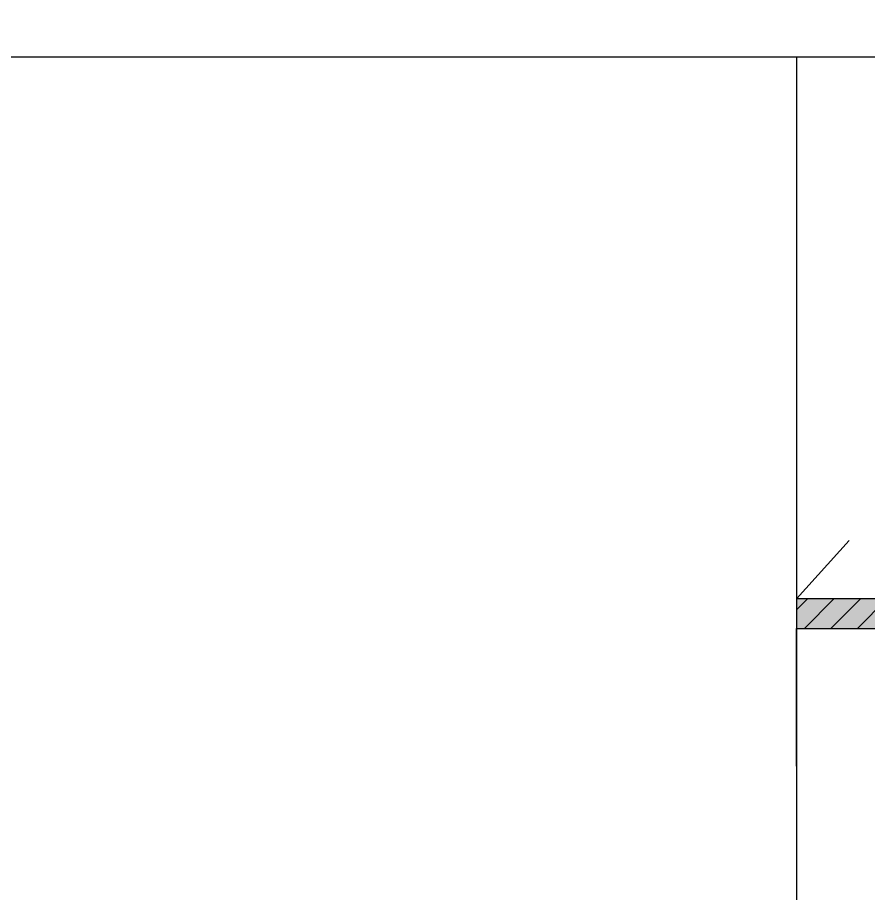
# Model space of a CAD drawing. Header units: millimetres. Extents: x 110215 to 630040, y -488650 to 141897.
# Drawn here: x 284289 to 288617, y 127589 to 132042 of the extents above; entities that cross this region are included whole.
import ezdxf
from ezdxf.xclip import XClip

# ---------------------------------------------------------------- set-up
doc = ezdxf.new("R2010")
doc.units = ezdxf.units.MM
doc.header["$LTSCALE"] = 1000
doc.header["$XCLIPFRAME"] = 0
doc.linetypes.add('_DASH', pattern=[0.6000000000000001, 0.4, -0.2])
doc.layers.add('0-140c立面材料填充', color=250, linetype='Continuous')

# ---------------------------------------------------------------- blocks, each defined once
blk = doc.blocks.new('adsawsdwa')
h = blk.add_hatch()
h.set_pattern_fill('ANSI31', color=250, scale=30)
h.set_pattern_definition([(45, (0, 0), (-67.35192090801866, 67.35192090801866), [])])
h.paths.add_polyline_path([(383910.2836144867, 139487.0267272156), (383910.2836144867, 139337.0267272156), (384361.8889834474, 139337.0267272156), (384361.8889834474, 138637.0267272156), (384961.8889834474, 138637.0267272156), (384961.8889834474, 139337.0267272156), (387110.517039948, 139337.0267272156), (387110.517039948, 138637.0267272156), (387610.517039948, 138637.0267272156), (387610.517039948, 139337.0267272156), (390110.5170399479, 139337.0267272156), (390110.5170399479, 138637.0267272156), (390610.517039948, 138637.0267272156), (390610.517039948, 139337.0267272156), (393060.4975758127, 139337.0267272156), (393060.4975758127, 138637.0267272156), (393660.4975758128, 138637.0267272156), (393660.4975758128, 139337.0267272156), (395910.517039948, 139337.0267272156), (395910.517039948, 138637.0267272156), (396410.5170399513, 138637.0267272156), (396410.5170399513, 139337.0267272156), (398710.517039948, 139337.0267272156), (398710.517039948, 138637.0267272156), (399210.517039948, 138637.0267272156), (399210.517039948, 139337.0267272156), (401360.5478516261, 139337.0267272156), (401360.5478516261, 138637.0267272156), (401960.5478516261, 138637.0267272156), (401960.5478516261, 139337.0267272156), (404584.0930932746, 139337.0267272156), (404584.0930932746, 138637.0267272156), (405104.6605691704, 138637.0267272156), (405104.6605691704, 139337.0267272156), (406634.6605691704, 139337.0267272156), (406634.6605691704, 138637.0267272156), (407234.6605689435, 138637.0267272156), (407234.6605689435, 139337.0267272156), (410659.7783706205, 139337.0267272156), (410659.7783706205, 138637.0267272156), (411159.778370699, 138637.0267272156), (411159.778370699, 139337.0267272156), (416085.2836144867, 139337.0267272156), (416085.2836144867, 139487.0267272156)])
h.paths.add_polyline_path([(383910.2836144867, 135037.0267272155), (416085.2836144867, 135037.0267272155), (416085.2836144867, 134917.0267272156), (383910.2836144867, 134917.0267272156)])
at = {"layer": '0-140c立面材料填充'}
h = blk.add_hatch(dxfattribs=at)
h.set_pattern_fill('AR-CONC', color=256)
h.set_pattern_definition([(49.99999999999999, (0, 0), (182.184668996004, -15.93908553890309), [19.05, -209.55]), (355, (0, 0), (-35.24342142496934, 191.0568452390351), [15.24, -167.64058417]), (100.4514447, (15.182007, -1.3282535), (146.9412470903533, 175.1177519121951), [16.1900088, -178.0902446]), (46.18420000000002, (0, 50.8), (271.0790408921299, -42.04232793272715), [28.575, -314.3249999999999]), (96.63555760999996, (22.5899, 47.2965), (237.404134051503, 247.4261245977215), [24.28502314, -267.13560816]), (351.1841511700001, (0, 50.8), (237.404134064977, 247.4261245855326), [22.85996707, -251.45973192]), (21, (25.4, 38.1), (151.6143912691325, -102.2651981870876), [19.05, -209.55]), (326.0000000000001, (25.4, 38.1), (61.80202834764707, 184.1879661223193), [15.24, -167.64]), (71.45144499999999, (38.0345326, 29.5779001), (213.4164192787161, 81.92276888590524), [16.1900088, -178.0899376]), (37.50000000000001, (0, 0), (3.088603250591817, 84.55503887315311), [0, -165.608, 0, -170.18, 0, -168.275]), (7.499999999999999, (0, 0), (66.81966251030575, 100.1805748181195), [0, -97.02799999999999, 0, -161.798, 0, -64.135]), (327.5, (-56.642, 0), (135.5905951668714, -5.728743992673444), [0, -63.5, 0, -198.12, 0, -262.89]), (317.5, (-82.042, 0), (148.129181386018, 25.42649103333303), [0, -82.55, 0, -131.572, 0, -186.69])])
h.paths.add_polyline_path([(383910.2836144867, 139487.0267272156), (383910.2836144867, 139337.0267272156), (384361.8889834474, 139337.0267272156), (384361.8889834474, 138637.0267272156), (384961.8889834474, 138637.0267272156), (384961.8889834474, 139337.0267272156), (387110.517039948, 139337.0267272156), (387110.517039948, 138637.0267272156), (387610.517039948, 138637.0267272156), (387610.517039948, 139337.0267272156), (390110.5170399479, 139337.0267272156), (390110.5170399479, 138637.0267272156), (390610.517039948, 138637.0267272156), (390610.517039948, 139337.0267272156), (393060.4975758127, 139337.0267272156), (393060.4975758127, 138637.0267272156), (393660.4975758128, 138637.0267272156), (393660.4975758128, 139337.0267272156), (395910.517039948, 139337.0267272156), (395910.517039948, 138637.0267272156), (396410.5170399513, 138637.0267272156), (396410.5170399513, 139337.0267272156), (398710.517039948, 139337.0267272156), (398710.517039948, 138637.0267272156), (399210.517039948, 138637.0267272156), (399210.517039948, 139337.0267272156), (401360.5478516261, 139337.0267272156), (401360.5478516261, 138637.0267272156), (401960.5478516261, 138637.0267272156), (401960.5478516261, 139337.0267272156), (404584.0930932746, 139337.0267272156), (404584.0930932746, 138637.0267272156), (405104.6605691704, 138637.0267272156), (405104.6605691704, 139337.0267272156), (406634.6605691704, 139337.0267272156), (406634.6605691704, 138637.0267272156), (407234.6605689435, 138637.0267272156), (407234.6605689435, 139337.0267272156), (410659.7783706205, 139337.0267272156), (410659.7783706205, 138637.0267272156), (411159.778370699, 138637.0267272156), (411159.778370699, 139337.0267272156), (416085.2836144867, 139337.0267272156), (416085.2836144867, 139487.0267272156)])
h.paths.add_polyline_path([(383910.2836144867, 135037.0267272155), (416085.2836144867, 135037.0267272155), (416085.2836144867, 134917.0267272156), (383910.2836144867, 134917.0267272156)])
blk.add_lwpolyline([(401960.5478516261, 139337.0267272156), (404584.0930932746, 139337.0267272156), (404584.0930932746, 138637.0267272156), (405104.6605691704, 138637.0267272156), (405104.6605691704, 139337.0267272156), (406634.6605691704, 139337.0267272156), (406634.6605691704, 138637.0267272156), (407234.6605689435, 138637.0267272156), (407234.6605689435, 139337.0267272156), (410659.7783706205, 139337.0267272156), (410659.7783706205, 138637.0267272156), (411159.778370699, 138637.0267272156), (411159.778370699, 139337.0267272156), (416085.2836144867, 139337.0267272156), (416085.2836144867, 139487.0267272156), (383910.2836144867, 139487.0267272156)])

msp = doc.modelspace()

# ---------------------------------------------------------------- linework, layer by layer
at = {"color": 251, "linetype": '_DASH'}
msp.add_line((288250.1421543439, 129086.0608696008), (297229.5282283748, 139032.6747653021), dxfattribs=at)
for p, q in [((297229.5282283748, 131841.1867787386), (271684.1294678537, 131841.1867787386)), ((288250.1421543439, 131841.1867787386), (288250.1421543439, 121785.6153501672))]:
    msp.add_line(p, q)

# ---------------------------------------------------------------- block references
at = {"color": 5}
ref = msp.add_blockref('adsawsdwa', (-118984.5184145996, -10400.96585761478), dxfattribs=at)
XClip(ref).set_block_clipping_path([(407234.6605689435, 132986.58120778194), (416214.04664297425, 142242.15263635345)])

doc.saveas('drawing.dxf')
